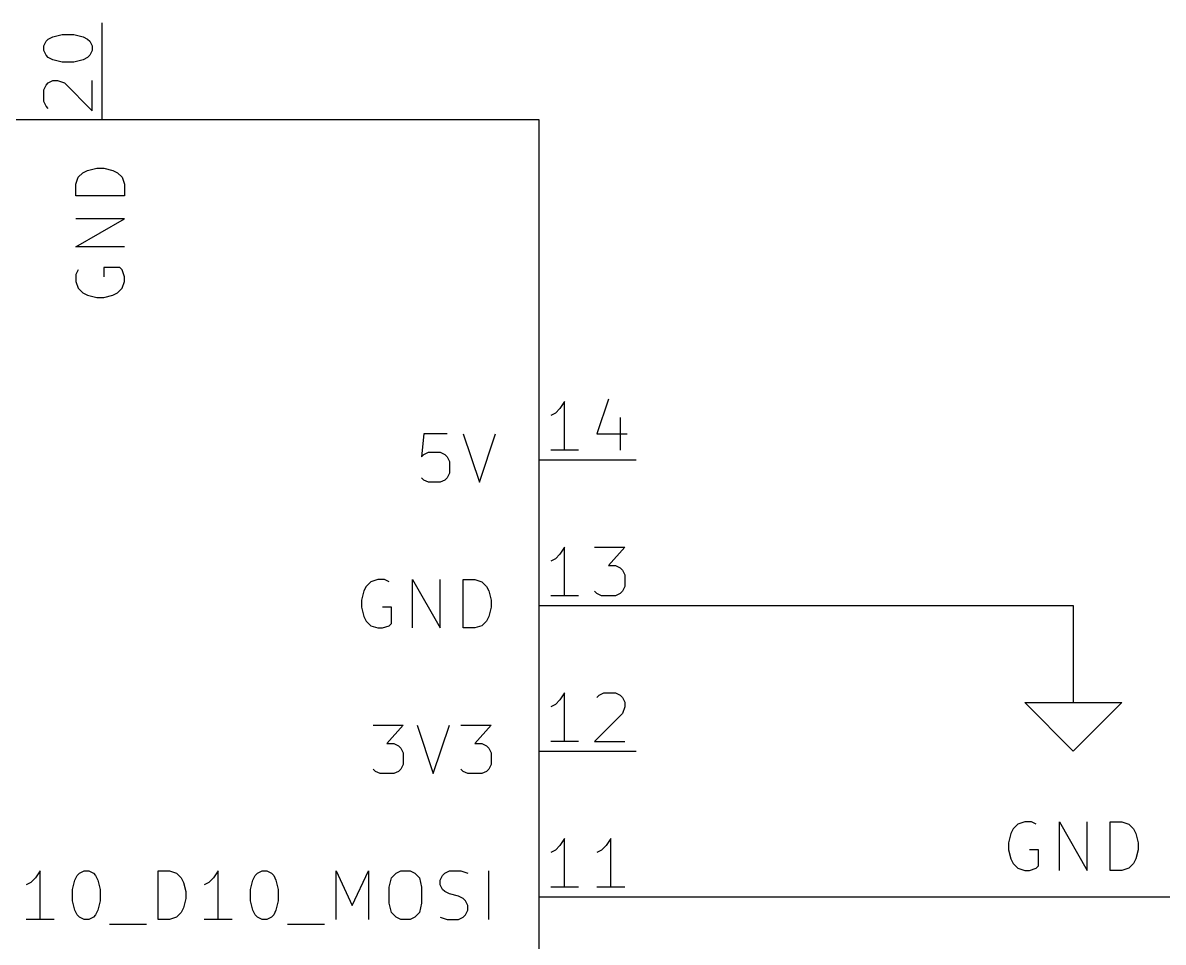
# Model space of a CAD drawing. Extents: x 0.4 to 11.3, y -7.9 to -0.4.
# Drawn here: x 5.768 to 6.943, y -3.947 to -3 of the extents above; entities that cross this region are included whole.
import ezdxf

# ---------------------------------------------------------------- set-up
doc = ezdxf.new("R2010")
doc.units = 0
doc.header["$MEASUREMENT"] = 0
for name, color, linetype in [('CYAN2', 4, 'CONTINUOUS'), ('GREEN2', 3, 'CONTINUOUS'), ('RED2', 1, 'CONTINUOUS')]:
    doc.layers.add(name, color=color, linetype=linetype)

msp = doc.modelspace()

# ---------------------------------------------------------------- linework, layer by layer
at = {"layer": 'CYAN2', "linetype": 'CONTINUOUS'}
for p, q in [((5.8255, -3.159), (5.8303, -3.1543)), ((5.8255, -3.159), (5.8303, -3.1543)), ((5.8303, -3.1543), (5.835, -3.1519)), ((5.8303, -3.1543), (5.835, -3.1519)), ((5.835, -3.1519), (5.8446, -3.1495)), ((5.835, -3.1519), (5.8446, -3.1495)), ((5.8446, -3.1495), (5.8517, -3.1495)), ((5.8446, -3.1495), (5.8517, -3.1495)), ((5.8517, -3.1495), (5.8612, -3.1519)), ((5.8517, -3.1495), (5.8612, -3.1519)), ((5.8612, -3.1519), (5.866, -3.1543)), ((5.8612, -3.1519), (5.866, -3.1543)), ((5.866, -3.1543), (5.8708, -3.159)), ((5.866, -3.1543), (5.8708, -3.159)), ((5.8231, -3.1662), (5.8255, -3.159)), ((5.8231, -3.1662), (5.8255, -3.159)), ((5.8231, -3.1781), (5.8231, -3.1662)), ((5.8231, -3.1781), (5.8231, -3.1662)), ((5.8708, -3.159), (5.8731, -3.1662)), ((5.8708, -3.159), (5.8731, -3.1662)), ((5.8731, -3.1662), (5.8731, -3.1781)), ((5.8731, -3.1662), (5.8731, -3.1781)), ((5.8731, -3.1781), (5.8231, -3.1781)), ((5.8731, -3.1781), (5.8231, -3.1781)), ((5.8231, -3.2305), (5.8731, -3.2019)), ((5.8731, -3.2019), (5.8231, -3.2019)), ((5.8231, -3.2305), (5.8731, -3.2019)), ((5.8731, -3.2019), (5.8231, -3.2019)), ((5.8731, -3.2305), (5.8231, -3.2305)), ((5.8731, -3.2305), (5.8231, -3.2305)), ((5.8684, -3.2519), (5.8517, -3.2519)), ((5.8517, -3.2519), (5.8517, -3.2614)), ((5.8684, -3.2519), (5.8517, -3.2519)), ((5.8517, -3.2519), (5.8517, -3.2614)), ((5.8708, -3.2543), (5.8684, -3.2519)), ((5.8708, -3.2543), (5.8684, -3.2519)), ((5.8255, -3.2543), (5.8231, -3.259)), ((5.8255, -3.2543), (5.8231, -3.259)), ((5.8231, -3.259), (5.8231, -3.2662)), ((5.8231, -3.259), (5.8231, -3.2662)), ((5.8731, -3.2614), (5.8708, -3.2543)), ((5.8731, -3.2614), (5.8708, -3.2543)), ((5.8731, -3.2662), (5.8731, -3.2614)), ((5.8731, -3.2662), (5.8731, -3.2614)), ((5.8231, -3.2662), (5.8255, -3.2733)), ((5.8231, -3.2662), (5.8255, -3.2733)), ((5.8255, -3.2733), (5.8303, -3.2781)), ((5.8255, -3.2733), (5.8303, -3.2781)), ((5.866, -3.2781), (5.8708, -3.2733)), ((5.866, -3.2781), (5.8708, -3.2733)), ((5.8708, -3.2733), (5.8731, -3.2662)), ((5.8708, -3.2733), (5.8731, -3.2662)), ((5.8303, -3.2781), (5.835, -3.2805)), ((5.8303, -3.2781), (5.835, -3.2805)), ((5.835, -3.2805), (5.8446, -3.2829)), ((5.835, -3.2805), (5.8446, -3.2829)), ((5.8446, -3.2829), (5.8517, -3.2829)), ((5.8446, -3.2829), (5.8517, -3.2829)), ((5.8517, -3.2829), (5.8612, -3.2805)), ((5.8517, -3.2829), (5.8612, -3.2805)), ((5.8612, -3.2805), (5.866, -3.2781)), ((5.8612, -3.2805), (5.866, -3.2781)), ((6.1814, -3.4231), (6.179, -3.4469)), ((6.1814, -3.4231), (6.179, -3.4469)), ((6.2052, -3.4231), (6.1814, -3.4231)), ((6.2052, -3.4231), (6.1814, -3.4231)), ((6.2219, -3.4231), (6.2386, -3.4731)), ((6.2219, -3.4231), (6.2386, -3.4731)), ((6.2386, -3.4731), (6.2552, -3.4231)), ((6.2386, -3.4731), (6.2552, -3.4231)), ((6.179, -3.4469), (6.1814, -3.4446)), ((6.179, -3.4469), (6.1814, -3.4446)), ((6.1814, -3.4446), (6.1862, -3.4422)), ((6.1814, -3.4446), (6.1862, -3.4422)), ((6.1862, -3.4422), (6.1981, -3.4422)), ((6.1862, -3.4422), (6.1981, -3.4422)), ((6.1981, -3.4422), (6.2029, -3.4446)), ((6.1981, -3.4422), (6.2029, -3.4446)), ((6.2029, -3.4446), (6.2052, -3.4469)), ((6.2029, -3.4446), (6.2052, -3.4469)), ((6.2052, -3.4469), (6.2076, -3.4517)), ((6.2052, -3.4469), (6.2076, -3.4517)), ((6.2076, -3.4517), (6.2076, -3.4636)), ((6.2076, -3.4517), (6.2076, -3.4636)), ((6.2076, -3.4636), (6.2052, -3.4684)), ((6.2076, -3.4636), (6.2052, -3.4684)), ((6.1814, -3.4708), (6.179, -3.4684)), ((6.1814, -3.4708), (6.179, -3.4684)), ((6.1862, -3.4731), (6.1814, -3.4708)), ((6.1862, -3.4731), (6.1814, -3.4708)), ((6.1981, -3.4731), (6.1862, -3.4731)), ((6.1981, -3.4731), (6.1862, -3.4731)), ((6.2029, -3.4708), (6.1981, -3.4731)), ((6.2029, -3.4708), (6.1981, -3.4731)), ((6.2052, -3.4684), (6.2029, -3.4708)), ((6.2052, -3.4684), (6.2029, -3.4708)), ((6.1219, -3.5803), (6.1195, -3.585)), ((6.1219, -3.5803), (6.1195, -3.585)), ((6.1267, -3.5755), (6.1219, -3.5803)), ((6.1267, -3.5755), (6.1219, -3.5803)), ((6.1338, -3.5731), (6.1267, -3.5755)), ((6.1338, -3.5731), (6.1267, -3.5755)), ((6.1409, -3.5731), (6.1338, -3.5731)), ((6.1409, -3.5731), (6.1338, -3.5731)), ((6.1457, -3.5755), (6.1409, -3.5731)), ((6.1457, -3.5755), (6.1409, -3.5731)), ((6.1695, -3.6231), (6.1695, -3.5731)), ((6.1695, -3.5731), (6.1981, -3.6231)), ((6.1695, -3.6231), (6.1695, -3.5731)), ((6.1695, -3.5731), (6.1981, -3.6231)), ((6.1981, -3.6231), (6.1981, -3.5731)), ((6.1981, -3.6231), (6.1981, -3.5731)), ((6.2219, -3.6231), (6.2219, -3.5731)), ((6.2219, -3.5731), (6.2338, -3.5731)), ((6.2219, -3.6231), (6.2219, -3.5731)), ((6.2219, -3.5731), (6.2338, -3.5731)), ((6.2338, -3.5731), (6.2409, -3.5755)), ((6.2338, -3.5731), (6.2409, -3.5755)), ((6.2409, -3.5755), (6.2457, -3.5803)), ((6.2409, -3.5755), (6.2457, -3.5803)), ((6.2457, -3.5803), (6.2481, -3.585)), ((6.2457, -3.5803), (6.2481, -3.585)), ((6.1195, -3.585), (6.1171, -3.5946)), ((6.1195, -3.585), (6.1171, -3.5946)), ((6.2481, -3.585), (6.2505, -3.5946)), ((6.2481, -3.585), (6.2505, -3.5946)), ((6.1171, -3.5946), (6.1171, -3.6017)), ((6.1171, -3.5946), (6.1171, -3.6017)), ((6.1171, -3.6017), (6.1195, -3.6112)), ((6.1171, -3.6017), (6.1195, -3.6112)), ((6.1481, -3.6017), (6.1386, -3.6017)), ((6.1481, -3.6017), (6.1386, -3.6017)), ((6.1481, -3.6184), (6.1481, -3.6017)), ((6.1481, -3.6184), (6.1481, -3.6017)), ((6.2505, -3.6017), (6.2481, -3.6112)), ((6.2505, -3.6017), (6.2481, -3.6112)), ((6.2505, -3.5946), (6.2505, -3.6017)), ((6.2505, -3.5946), (6.2505, -3.6017)), ((6.1195, -3.6112), (6.1219, -3.616)), ((6.1195, -3.6112), (6.1219, -3.616)), ((6.1219, -3.616), (6.1267, -3.6208)), ((6.1219, -3.616), (6.1267, -3.6208)), ((6.2457, -3.616), (6.2409, -3.6208)), ((6.2457, -3.616), (6.2409, -3.6208)), ((6.2481, -3.6112), (6.2457, -3.616)), ((6.2481, -3.6112), (6.2457, -3.616)), ((6.1267, -3.6208), (6.1338, -3.6231)), ((6.1267, -3.6208), (6.1338, -3.6231)), ((6.1338, -3.6231), (6.1386, -3.6231)), ((6.1338, -3.6231), (6.1386, -3.6231)), ((6.1386, -3.6231), (6.1457, -3.6208)), ((6.1386, -3.6231), (6.1457, -3.6208)), ((6.1457, -3.6208), (6.1481, -3.6184)), ((6.1457, -3.6208), (6.1481, -3.6184)), ((6.2338, -3.6231), (6.2219, -3.6231)), ((6.2338, -3.6231), (6.2219, -3.6231)), ((6.2409, -3.6208), (6.2338, -3.6231)), ((6.2409, -3.6208), (6.2338, -3.6231)), ((6.129, -3.7231), (6.16, -3.7231)), ((6.129, -3.7231), (6.16, -3.7231)), ((6.16, -3.7231), (6.1433, -3.7422)), ((6.16, -3.7231), (6.1433, -3.7422)), ((6.1743, -3.7231), (6.1909, -3.7731)), ((6.1743, -3.7231), (6.1909, -3.7731)), ((6.1909, -3.7731), (6.2076, -3.7231)), ((6.1909, -3.7731), (6.2076, -3.7231)), ((6.2195, -3.7231), (6.2505, -3.7231)), ((6.2195, -3.7231), (6.2505, -3.7231)), ((6.2505, -3.7231), (6.2338, -3.7422)), ((6.2505, -3.7231), (6.2338, -3.7422)), ((6.1433, -3.7422), (6.1505, -3.7422)), ((6.1433, -3.7422), (6.1505, -3.7422)), ((6.1505, -3.7422), (6.1552, -3.7446)), ((6.1505, -3.7422), (6.1552, -3.7446)), ((6.1552, -3.7446), (6.1576, -3.7469)), ((6.1552, -3.7446), (6.1576, -3.7469)), ((6.2338, -3.7422), (6.241, -3.7422)), ((6.2338, -3.7422), (6.241, -3.7422)), ((6.241, -3.7422), (6.2457, -3.7446)), ((6.241, -3.7422), (6.2457, -3.7446)), ((6.2457, -3.7446), (6.2481, -3.7469)), ((6.2457, -3.7446), (6.2481, -3.7469)), ((6.1576, -3.7469), (6.16, -3.7517)), ((6.1576, -3.7469), (6.16, -3.7517)), ((6.16, -3.7517), (6.16, -3.7636)), ((6.16, -3.7517), (6.16, -3.7636)), ((6.2481, -3.7469), (6.2505, -3.7517)), ((6.2481, -3.7469), (6.2505, -3.7517)), ((6.2505, -3.7517), (6.2505, -3.7636)), ((6.2505, -3.7517), (6.2505, -3.7636)), ((6.1314, -3.7708), (6.129, -3.7684)), ((6.1314, -3.7708), (6.129, -3.7684)), ((6.1576, -3.7684), (6.1552, -3.7708)), ((6.1576, -3.7684), (6.1552, -3.7708)), ((6.16, -3.7636), (6.1576, -3.7684)), ((6.16, -3.7636), (6.1576, -3.7684)), ((6.2219, -3.7708), (6.2195, -3.7684)), ((6.2219, -3.7708), (6.2195, -3.7684)), ((6.2481, -3.7684), (6.2457, -3.7708)), ((6.2481, -3.7684), (6.2457, -3.7708)), ((6.2505, -3.7636), (6.2481, -3.7684)), ((6.2505, -3.7636), (6.2481, -3.7684)), ((6.1362, -3.7731), (6.1314, -3.7708)), ((6.1362, -3.7731), (6.1314, -3.7708)), ((6.1505, -3.7731), (6.1362, -3.7731)), ((6.1505, -3.7731), (6.1362, -3.7731)), ((6.1552, -3.7708), (6.1505, -3.7731)), ((6.1552, -3.7708), (6.1505, -3.7731)), ((6.2267, -3.7731), (6.2219, -3.7708)), ((6.2267, -3.7731), (6.2219, -3.7708)), ((6.241, -3.7731), (6.2267, -3.7731)), ((6.241, -3.7731), (6.2267, -3.7731)), ((6.2457, -3.7708), (6.241, -3.7731)), ((6.2457, -3.7708), (6.241, -3.7731)), ((6.7929, -3.8252), (6.7881, -3.8299)), ((6.7929, -3.8252), (6.7881, -3.8299)), ((6.8, -3.8228), (6.7929, -3.8252)), ((6.8, -3.8228), (6.7929, -3.8252)), ((6.8071, -3.8228), (6.8, -3.8228)), ((6.8071, -3.8228), (6.8, -3.8228)), ((6.8119, -3.8252), (6.8071, -3.8228)), ((6.8119, -3.8252), (6.8071, -3.8228)), ((6.8357, -3.8728), (6.8357, -3.8228)), ((6.8357, -3.8228), (6.8643, -3.8728)), ((6.8357, -3.8728), (6.8357, -3.8228)), ((6.8357, -3.8228), (6.8643, -3.8728)), ((6.8643, -3.8728), (6.8643, -3.8228)), ((6.8643, -3.8728), (6.8643, -3.8228)), ((6.8881, -3.8728), (6.8881, -3.8228)), ((6.8881, -3.8228), (6.9, -3.8228)), ((6.8881, -3.8728), (6.8881, -3.8228)), ((6.8881, -3.8228), (6.9, -3.8228)), ((6.9, -3.8228), (6.9071, -3.8252)), ((6.9, -3.8228), (6.9071, -3.8252)), ((6.9071, -3.8252), (6.9119, -3.8299)), ((6.9071, -3.8252), (6.9119, -3.8299)), ((6.7857, -3.8347), (6.7833, -3.8442)), ((6.7857, -3.8347), (6.7833, -3.8442)), ((6.7881, -3.8299), (6.7857, -3.8347)), ((6.7881, -3.8299), (6.7857, -3.8347)), ((6.9119, -3.8299), (6.9143, -3.8347)), ((6.9119, -3.8299), (6.9143, -3.8347)), ((6.9143, -3.8347), (6.9167, -3.8442)), ((6.9143, -3.8347), (6.9167, -3.8442)), ((6.7833, -3.8442), (6.7833, -3.8514)), ((6.7833, -3.8442), (6.7833, -3.8514)), ((6.7833, -3.8514), (6.7857, -3.8609)), ((6.7833, -3.8514), (6.7857, -3.8609)), ((6.8143, -3.8514), (6.8048, -3.8514)), ((6.8143, -3.8514), (6.8048, -3.8514)), ((6.8143, -3.868), (6.8143, -3.8514)), ((6.8143, -3.868), (6.8143, -3.8514)), ((6.9167, -3.8514), (6.9143, -3.8609)), ((6.9167, -3.8514), (6.9143, -3.8609)), ((6.9167, -3.8442), (6.9167, -3.8514)), ((6.9167, -3.8442), (6.9167, -3.8514)), ((6.7857, -3.8609), (6.7881, -3.8657)), ((6.7857, -3.8609), (6.7881, -3.8657)), ((6.9143, -3.8609), (6.9119, -3.8657)), ((6.9143, -3.8609), (6.9119, -3.8657)), ((5.7862, -3.8731), (5.7814, -3.8803)), ((5.7862, -3.8731), (5.7814, -3.8803)), ((5.7862, -3.9231), (5.7862, -3.8731)), ((5.7862, -3.9231), (5.7862, -3.8731)), ((5.8267, -3.8755), (5.8314, -3.8731)), ((5.8267, -3.8755), (5.8314, -3.8731)), ((5.8314, -3.8731), (5.8362, -3.8731)), ((5.8314, -3.8731), (5.8362, -3.8731)), ((5.8362, -3.8731), (5.841, -3.8755)), ((5.8362, -3.8731), (5.841, -3.8755)), ((5.9076, -3.9231), (5.9076, -3.8731)), ((5.9076, -3.8731), (5.9195, -3.8731)), ((5.9076, -3.9231), (5.9076, -3.8731)), ((5.9076, -3.8731), (5.9195, -3.8731)), ((5.9195, -3.8731), (5.9267, -3.8755)), ((5.9195, -3.8731), (5.9267, -3.8755)), ((5.9695, -3.8731), (5.9648, -3.8803)), ((5.9695, -3.8731), (5.9648, -3.8803)), ((5.9695, -3.9231), (5.9695, -3.8731)), ((5.9695, -3.9231), (5.9695, -3.8731)), ((6.01, -3.8755), (6.0148, -3.8731)), ((6.01, -3.8755), (6.0148, -3.8731)), ((6.0148, -3.8731), (6.0195, -3.8731)), ((6.0148, -3.8731), (6.0195, -3.8731)), ((6.0195, -3.8731), (6.0243, -3.8755)), ((6.0195, -3.8731), (6.0243, -3.8755)), ((6.0909, -3.9231), (6.0909, -3.8731)), ((6.0909, -3.8731), (6.1076, -3.9088)), ((6.0909, -3.9231), (6.0909, -3.8731)), ((6.0909, -3.8731), (6.1076, -3.9088)), ((6.1076, -3.9088), (6.1243, -3.8731)), ((6.1076, -3.9088), (6.1243, -3.8731)), ((6.1243, -3.8731), (6.1243, -3.9231)), ((6.1243, -3.8731), (6.1243, -3.9231)), ((6.1529, -3.8755), (6.1576, -3.8731)), ((6.1529, -3.8755), (6.1576, -3.8731)), ((6.1576, -3.8731), (6.1671, -3.8731)), ((6.1576, -3.8731), (6.1671, -3.8731)), ((6.1671, -3.8731), (6.1719, -3.8755)), ((6.1671, -3.8731), (6.1719, -3.8755)), ((6.2029, -3.8755), (6.2076, -3.8731)), ((6.2029, -3.8755), (6.2076, -3.8731)), ((6.2076, -3.8731), (6.2195, -3.8731)), ((6.2076, -3.8731), (6.2195, -3.8731)), ((6.2195, -3.8731), (6.2267, -3.8755)), ((6.2195, -3.8731), (6.2267, -3.8755)), ((6.2481, -3.9231), (6.2481, -3.8731)), ((6.2481, -3.9231), (6.2481, -3.8731)), ((6.7881, -3.8657), (6.7929, -3.8704)), ((6.7881, -3.8657), (6.7929, -3.8704)), ((6.7929, -3.8704), (6.8, -3.8728)), ((6.7929, -3.8704), (6.8, -3.8728)), ((6.8, -3.8728), (6.8048, -3.8728)), ((6.8, -3.8728), (6.8048, -3.8728)), ((6.8048, -3.8728), (6.8119, -3.8704)), ((6.8048, -3.8728), (6.8119, -3.8704)), ((6.8119, -3.8704), (6.8143, -3.868)), ((6.8119, -3.8704), (6.8143, -3.868)), ((6.9, -3.8728), (6.8881, -3.8728)), ((6.9, -3.8728), (6.8881, -3.8728)), ((6.9071, -3.8704), (6.9, -3.8728)), ((6.9071, -3.8704), (6.9, -3.8728)), ((6.9119, -3.8657), (6.9071, -3.8704)), ((6.9119, -3.8657), (6.9071, -3.8704)), ((5.7767, -3.885), (5.7719, -3.8874)), ((5.7767, -3.885), (5.7719, -3.8874)), ((5.7814, -3.8803), (5.7767, -3.885)), ((5.7814, -3.8803), (5.7767, -3.885)), ((5.8195, -3.8922), (5.8219, -3.8827)), ((5.8195, -3.8922), (5.8219, -3.8827)), ((5.8219, -3.8827), (5.8243, -3.8779)), ((5.8219, -3.8827), (5.8243, -3.8779)), ((5.8243, -3.8779), (5.8267, -3.8755)), ((5.8243, -3.8779), (5.8267, -3.8755)), ((5.841, -3.8755), (5.8433, -3.8779)), ((5.841, -3.8755), (5.8433, -3.8779)), ((5.8433, -3.8779), (5.8457, -3.8827)), ((5.8433, -3.8779), (5.8457, -3.8827)), ((5.8457, -3.8827), (5.8481, -3.8922)), ((5.8457, -3.8827), (5.8481, -3.8922)), ((5.9267, -3.8755), (5.9314, -3.8803)), ((5.9267, -3.8755), (5.9314, -3.8803)), ((5.9314, -3.8803), (5.9338, -3.885)), ((5.9314, -3.8803), (5.9338, -3.885)), ((5.9338, -3.885), (5.9362, -3.8946)), ((5.9338, -3.885), (5.9362, -3.8946)), ((5.96, -3.885), (5.9552, -3.8874)), ((5.96, -3.885), (5.9552, -3.8874)), ((5.9648, -3.8803), (5.96, -3.885)), ((5.9648, -3.8803), (5.96, -3.885)), ((6.0029, -3.8922), (6.0052, -3.8827)), ((6.0029, -3.8922), (6.0052, -3.8827)), ((6.0052, -3.8827), (6.0076, -3.8779)), ((6.0052, -3.8827), (6.0076, -3.8779)), ((6.0076, -3.8779), (6.01, -3.8755)), ((6.0076, -3.8779), (6.01, -3.8755)), ((6.0243, -3.8755), (6.0267, -3.8779)), ((6.0243, -3.8755), (6.0267, -3.8779)), ((6.0267, -3.8779), (6.029, -3.8827)), ((6.0267, -3.8779), (6.029, -3.8827)), ((6.029, -3.8827), (6.0314, -3.8922)), ((6.029, -3.8827), (6.0314, -3.8922)), ((6.1457, -3.8898), (6.1481, -3.8803)), ((6.1457, -3.8898), (6.1481, -3.8803)), ((6.1481, -3.8803), (6.1529, -3.8755)), ((6.1481, -3.8803), (6.1529, -3.8755)), ((6.1719, -3.8755), (6.1767, -3.8803)), ((6.1719, -3.8755), (6.1767, -3.8803)), ((6.1767, -3.8803), (6.179, -3.8898)), ((6.1767, -3.8803), (6.179, -3.8898)), ((6.1981, -3.8827), (6.2005, -3.8779)), ((6.1981, -3.8827), (6.2005, -3.8779)), ((6.1981, -3.8874), (6.1981, -3.8827)), ((6.1981, -3.8874), (6.1981, -3.8827)), ((6.2005, -3.8779), (6.2029, -3.8755)), ((6.2005, -3.8779), (6.2029, -3.8755)), ((5.8195, -3.9041), (5.8195, -3.8922)), ((5.8195, -3.9041), (5.8195, -3.8922)), ((5.8481, -3.8922), (5.8481, -3.9041)), ((5.8481, -3.8922), (5.8481, -3.9041)), ((5.9362, -3.8946), (5.9362, -3.9017)), ((5.9362, -3.8946), (5.9362, -3.9017)), ((6.0029, -3.9041), (6.0029, -3.8922)), ((6.0029, -3.9041), (6.0029, -3.8922)), ((6.0314, -3.8922), (6.0314, -3.9041)), ((6.0314, -3.8922), (6.0314, -3.9041)), ((6.1457, -3.9065), (6.1457, -3.8898)), ((6.1457, -3.9065), (6.1457, -3.8898)), ((6.179, -3.8898), (6.179, -3.9065)), ((6.179, -3.8898), (6.179, -3.9065)), ((6.2005, -3.8922), (6.1981, -3.8874)), ((6.2005, -3.8922), (6.1981, -3.8874)), ((6.2029, -3.8946), (6.2005, -3.8922)), ((6.2029, -3.8946), (6.2005, -3.8922)), ((6.2076, -3.8969), (6.2029, -3.8946)), ((6.2076, -3.8969), (6.2029, -3.8946)), ((6.2171, -3.8993), (6.2076, -3.8969)), ((6.2171, -3.8993), (6.2076, -3.8969)), ((5.8219, -3.9136), (5.8195, -3.9041)), ((5.8219, -3.9136), (5.8195, -3.9041)), ((5.8481, -3.9041), (5.8457, -3.9136)), ((5.8481, -3.9041), (5.8457, -3.9136)), ((5.9362, -3.9017), (5.9338, -3.9112)), ((5.9362, -3.9017), (5.9338, -3.9112)), ((6.0052, -3.9136), (6.0029, -3.9041)), ((6.0052, -3.9136), (6.0029, -3.9041)), ((6.0314, -3.9041), (6.029, -3.9136)), ((6.0314, -3.9041), (6.029, -3.9136)), ((6.1481, -3.916), (6.1457, -3.9065)), ((6.1481, -3.916), (6.1457, -3.9065)), ((6.179, -3.9065), (6.1767, -3.916)), ((6.179, -3.9065), (6.1767, -3.916)), ((6.2219, -3.9017), (6.2171, -3.8993)), ((6.2219, -3.9017), (6.2171, -3.8993)), ((6.2243, -3.9041), (6.2219, -3.9017)), ((6.2243, -3.9041), (6.2219, -3.9017)), ((6.2267, -3.9088), (6.2243, -3.9041)), ((6.2267, -3.9088), (6.2243, -3.9041)), ((6.2267, -3.9136), (6.2267, -3.9088)), ((6.2267, -3.9136), (6.2267, -3.9088)), ((5.8243, -3.9184), (5.8219, -3.9136)), ((5.8243, -3.9184), (5.8219, -3.9136)), ((5.8267, -3.9208), (5.8243, -3.9184)), ((5.8267, -3.9208), (5.8243, -3.9184)), ((5.8314, -3.9231), (5.8267, -3.9208)), ((5.8314, -3.9231), (5.8267, -3.9208)), ((5.841, -3.9208), (5.8362, -3.9231)), ((5.841, -3.9208), (5.8362, -3.9231)), ((5.8433, -3.9184), (5.841, -3.9208)), ((5.8433, -3.9184), (5.841, -3.9208)), ((5.8457, -3.9136), (5.8433, -3.9184)), ((5.8457, -3.9136), (5.8433, -3.9184)), ((5.9267, -3.9208), (5.9195, -3.9231)), ((5.9267, -3.9208), (5.9195, -3.9231)), ((5.9314, -3.916), (5.9267, -3.9208)), ((5.9314, -3.916), (5.9267, -3.9208)), ((5.9338, -3.9112), (5.9314, -3.916)), ((5.9338, -3.9112), (5.9314, -3.916)), ((6.0076, -3.9184), (6.0052, -3.9136)), ((6.0076, -3.9184), (6.0052, -3.9136)), ((6.01, -3.9208), (6.0076, -3.9184)), ((6.01, -3.9208), (6.0076, -3.9184)), ((6.0148, -3.9231), (6.01, -3.9208)), ((6.0148, -3.9231), (6.01, -3.9208)), ((6.0243, -3.9208), (6.0195, -3.9231)), ((6.0243, -3.9208), (6.0195, -3.9231)), ((6.0267, -3.9184), (6.0243, -3.9208)), ((6.0267, -3.9184), (6.0243, -3.9208)), ((6.029, -3.9136), (6.0267, -3.9184)), ((6.029, -3.9136), (6.0267, -3.9184)), ((6.1529, -3.9208), (6.1481, -3.916)), ((6.1529, -3.9208), (6.1481, -3.916)), ((6.1576, -3.9231), (6.1529, -3.9208)), ((6.1576, -3.9231), (6.1529, -3.9208)), ((6.1719, -3.9208), (6.1671, -3.9231)), ((6.1719, -3.9208), (6.1671, -3.9231)), ((6.1767, -3.916), (6.1719, -3.9208)), ((6.1767, -3.916), (6.1719, -3.9208)), ((6.1981, -3.9208), (6.2052, -3.9231)), ((6.1981, -3.9208), (6.2052, -3.9231)), ((6.2171, -3.9231), (6.2219, -3.9208)), ((6.2171, -3.9231), (6.2219, -3.9208)), ((6.2219, -3.9208), (6.2243, -3.9184)), ((6.2219, -3.9208), (6.2243, -3.9184)), ((6.2243, -3.9184), (6.2267, -3.9136)), ((6.2243, -3.9184), (6.2267, -3.9136)), ((5.8005, -3.9231), (5.7719, -3.9231)), ((5.8005, -3.9231), (5.7719, -3.9231)), ((5.8362, -3.9231), (5.8314, -3.9231)), ((5.8362, -3.9231), (5.8314, -3.9231)), ((5.8576, -3.9279), (5.8957, -3.9279)), ((5.8576, -3.9279), (5.8957, -3.9279)), ((5.9195, -3.9231), (5.9076, -3.9231)), ((5.9195, -3.9231), (5.9076, -3.9231)), ((5.9838, -3.9231), (5.9552, -3.9231)), ((5.9838, -3.9231), (5.9552, -3.9231)), ((6.0195, -3.9231), (6.0148, -3.9231)), ((6.0195, -3.9231), (6.0148, -3.9231)), ((6.041, -3.9279), (6.079, -3.9279)), ((6.041, -3.9279), (6.079, -3.9279)), ((6.1671, -3.9231), (6.1576, -3.9231)), ((6.1671, -3.9231), (6.1576, -3.9231)), ((6.2052, -3.9231), (6.2171, -3.9231)), ((6.2052, -3.9231), (6.2171, -3.9231))]:
    msp.add_line(p, q, dxfattribs=at)
at = {"layer": 'GREEN2', "linetype": 'CONTINUOUS'}
for p, q in [((6.4, -3.6), (6.85, -3.6)), ((6.85, -3.6), (6.85, -3.65)), ((6.4, -3.9), (7.25, -3.9))]:
    msp.add_line(p, q, dxfattribs=at)
at = {"layer": 'RED2', "linetype": 'CONTINUOUS'}
for p, q in [((5.85, -3.1), (5.85, -3)), ((5.85, -3.1), (5.85, -3)), ((5.7923, -3.019), (5.7946, -3.0167)), ((5.7923, -3.019), (5.7946, -3.0167)), ((5.7946, -3.0167), (5.7994, -3.0143)), ((5.7946, -3.0167), (5.7994, -3.0143)), ((5.7994, -3.0143), (5.8089, -3.0119)), ((5.7994, -3.0143), (5.8089, -3.0119)), ((5.8089, -3.0119), (5.8208, -3.0119)), ((5.8089, -3.0119), (5.8208, -3.0119)), ((5.8208, -3.0119), (5.8304, -3.0143)), ((5.8208, -3.0119), (5.8304, -3.0143)), ((5.8304, -3.0143), (5.8351, -3.0167)), ((5.8304, -3.0143), (5.8351, -3.0167)), ((5.8351, -3.0167), (5.8375, -3.019)), ((5.8351, -3.0167), (5.8375, -3.019)), ((5.7899, -3.0238), (5.7923, -3.019)), ((5.7899, -3.0238), (5.7923, -3.019)), ((5.7899, -3.0286), (5.7899, -3.0238)), ((5.7899, -3.0286), (5.7899, -3.0238)), ((5.7923, -3.0333), (5.7899, -3.0286)), ((5.7923, -3.0333), (5.7899, -3.0286)), ((5.8375, -3.019), (5.8399, -3.0238)), ((5.8375, -3.019), (5.8399, -3.0238)), ((5.8399, -3.0286), (5.8375, -3.0333)), ((5.8399, -3.0286), (5.8375, -3.0333)), ((5.8399, -3.0238), (5.8399, -3.0286)), ((5.8399, -3.0238), (5.8399, -3.0286)), ((5.7946, -3.0357), (5.7923, -3.0333)), ((5.7946, -3.0357), (5.7923, -3.0333)), ((5.7994, -3.0381), (5.7946, -3.0357)), ((5.7994, -3.0381), (5.7946, -3.0357)), ((5.8089, -3.0405), (5.7994, -3.0381)), ((5.8089, -3.0405), (5.7994, -3.0381)), ((5.8208, -3.0405), (5.8089, -3.0405)), ((5.8208, -3.0405), (5.8089, -3.0405)), ((5.8304, -3.0381), (5.8208, -3.0405)), ((5.8304, -3.0381), (5.8208, -3.0405)), ((5.8351, -3.0357), (5.8304, -3.0381)), ((5.8351, -3.0357), (5.8304, -3.0381)), ((5.8375, -3.0333), (5.8351, -3.0357)), ((5.8375, -3.0333), (5.8351, -3.0357)), ((5.7899, -3.069), (5.7923, -3.0643)), ((5.7899, -3.069), (5.7923, -3.0643)), ((5.7923, -3.0643), (5.7946, -3.0619)), ((5.7923, -3.0643), (5.7946, -3.0619)), ((5.7946, -3.0619), (5.7994, -3.0595)), ((5.7946, -3.0619), (5.7994, -3.0595)), ((5.7994, -3.0595), (5.8042, -3.0595)), ((5.7994, -3.0595), (5.8042, -3.0595)), ((5.8042, -3.0595), (5.8113, -3.0619)), ((5.8042, -3.0595), (5.8113, -3.0619)), ((5.8113, -3.0619), (5.8399, -3.0905)), ((5.8113, -3.0619), (5.8399, -3.0905)), ((5.8399, -3.0905), (5.8399, -3.0595)), ((5.8399, -3.0905), (5.8399, -3.0595)), ((5.7899, -3.0809), (5.7899, -3.069)), ((5.7899, -3.0809), (5.7899, -3.069)), ((5.7923, -3.0857), (5.7899, -3.0809)), ((5.7923, -3.0857), (5.7899, -3.0809)), ((5.7946, -3.0881), (5.7923, -3.0857)), ((5.7946, -3.0881), (5.7923, -3.0857)), ((6.3, -3.1), (4.85, -3.1)), ((6.3, -4.65), (6.3, -3.1)), ((6.3262, -3.3899), (6.3214, -3.397)), ((6.3262, -3.3899), (6.3214, -3.397)), ((6.3262, -3.4399), (6.3262, -3.3899)), ((6.3262, -3.4399), (6.3262, -3.3899)), ((6.3714, -3.3875), (6.3595, -3.4232)), ((6.3714, -3.3875), (6.3595, -3.4232)), ((6.3167, -3.4018), (6.3119, -3.4042)), ((6.3167, -3.4018), (6.3119, -3.4042)), ((6.3214, -3.397), (6.3167, -3.4018)), ((6.3214, -3.397), (6.3167, -3.4018)), ((6.3833, -3.4065), (6.3833, -3.4399)), ((6.3833, -3.4065), (6.3833, -3.4399)), ((6.3595, -3.4232), (6.3905, -3.4232)), ((6.3595, -3.4232), (6.3905, -3.4232)), ((6.3405, -3.4399), (6.3119, -3.4399)), ((6.3405, -3.4399), (6.3119, -3.4399)), ((6.3, -3.45), (6.4, -3.45)), ((6.3, -3.45), (6.4, -3.45)), ((6.3262, -3.5399), (6.3214, -3.547)), ((6.3262, -3.5399), (6.3214, -3.547)), ((6.3262, -3.5899), (6.3262, -3.5399)), ((6.3262, -3.5899), (6.3262, -3.5399)), ((6.3571, -3.5399), (6.3881, -3.5399)), ((6.3571, -3.5399), (6.3881, -3.5399)), ((6.3881, -3.5399), (6.3714, -3.5589)), ((6.3881, -3.5399), (6.3714, -3.5589)), ((6.3167, -3.5518), (6.3119, -3.5542)), ((6.3167, -3.5518), (6.3119, -3.5542)), ((6.3214, -3.547), (6.3167, -3.5518)), ((6.3214, -3.547), (6.3167, -3.5518)), ((6.3714, -3.5589), (6.3786, -3.5589)), ((6.3714, -3.5589), (6.3786, -3.5589)), ((6.3786, -3.5589), (6.3833, -3.5613)), ((6.3786, -3.5589), (6.3833, -3.5613)), ((6.3833, -3.5613), (6.3857, -3.5637)), ((6.3833, -3.5613), (6.3857, -3.5637)), ((6.3857, -3.5637), (6.3881, -3.5684)), ((6.3857, -3.5637), (6.3881, -3.5684)), ((6.3881, -3.5684), (6.3881, -3.5804)), ((6.3881, -3.5684), (6.3881, -3.5804)), ((6.3881, -3.5804), (6.3857, -3.5851)), ((6.3881, -3.5804), (6.3857, -3.5851)), ((6.3405, -3.5899), (6.3119, -3.5899)), ((6.3405, -3.5899), (6.3119, -3.5899)), ((6.3595, -3.5875), (6.3571, -3.5851)), ((6.3595, -3.5875), (6.3571, -3.5851)), ((6.3643, -3.5899), (6.3595, -3.5875)), ((6.3643, -3.5899), (6.3595, -3.5875)), ((6.3786, -3.5899), (6.3643, -3.5899)), ((6.3786, -3.5899), (6.3643, -3.5899)), ((6.3833, -3.5875), (6.3786, -3.5899)), ((6.3833, -3.5875), (6.3786, -3.5899)), ((6.3857, -3.5851), (6.3833, -3.5875)), ((6.3857, -3.5851), (6.3833, -3.5875)), ((6.3, -3.6), (6.4, -3.6)), ((6.3, -3.6), (6.4, -3.6)), ((6.85, -3.65), (6.85, -3.7)), ((6.3214, -3.697), (6.3167, -3.7018)), ((6.3214, -3.697), (6.3167, -3.7018)), ((6.3262, -3.6899), (6.3214, -3.697)), ((6.3262, -3.6899), (6.3214, -3.697)), ((6.3262, -3.7399), (6.3262, -3.6899)), ((6.3262, -3.7399), (6.3262, -3.6899)), ((6.3595, -3.6946), (6.3619, -3.6923)), ((6.3595, -3.6946), (6.3619, -3.6923)), ((6.3619, -3.6923), (6.3667, -3.6899)), ((6.3619, -3.6923), (6.3667, -3.6899)), ((6.3667, -3.6899), (6.3786, -3.6899)), ((6.3667, -3.6899), (6.3786, -3.6899)), ((6.3786, -3.6899), (6.3833, -3.6923)), ((6.3786, -3.6899), (6.3833, -3.6923)), ((6.3833, -3.6923), (6.3857, -3.6946)), ((6.3833, -3.6923), (6.3857, -3.6946)), ((6.3857, -3.6946), (6.3881, -3.6994)), ((6.3857, -3.6946), (6.3881, -3.6994)), ((6.3167, -3.7018), (6.3119, -3.7042)), ((6.3167, -3.7018), (6.3119, -3.7042)), ((6.3881, -3.7042), (6.3857, -3.7113)), ((6.3881, -3.7042), (6.3857, -3.7113)), ((6.3881, -3.6994), (6.3881, -3.7042)), ((6.3881, -3.6994), (6.3881, -3.7042)), ((6.85, -3.75), (6.8, -3.7)), ((6.8, -3.7), (6.85, -3.7)), ((6.85, -3.7), (6.9, -3.7)), ((6.9, -3.7), (6.85, -3.75)), ((6.3857, -3.7113), (6.3571, -3.7399)), ((6.3857, -3.7113), (6.3571, -3.7399)), ((6.3405, -3.7399), (6.3119, -3.7399)), ((6.3405, -3.7399), (6.3119, -3.7399)), ((6.3571, -3.7399), (6.3881, -3.7399)), ((6.3571, -3.7399), (6.3881, -3.7399)), ((6.3, -3.75), (6.4, -3.75)), ((6.3, -3.75), (6.4, -3.75)), ((6.3262, -3.8399), (6.3214, -3.847)), ((6.3262, -3.8399), (6.3214, -3.847)), ((6.3262, -3.8899), (6.3262, -3.8399)), ((6.3262, -3.8899), (6.3262, -3.8399)), ((6.3738, -3.8399), (6.369, -3.847)), ((6.3738, -3.8399), (6.369, -3.847)), ((6.3738, -3.8899), (6.3738, -3.8399)), ((6.3738, -3.8899), (6.3738, -3.8399)), ((6.3214, -3.847), (6.3167, -3.8518)), ((6.3214, -3.847), (6.3167, -3.8518)), ((6.369, -3.847), (6.3643, -3.8518)), ((6.369, -3.847), (6.3643, -3.8518)), ((6.3167, -3.8518), (6.3119, -3.8542)), ((6.3167, -3.8518), (6.3119, -3.8542)), ((6.3643, -3.8518), (6.3595, -3.8542)), ((6.3643, -3.8518), (6.3595, -3.8542)), ((6.3405, -3.8899), (6.3119, -3.8899)), ((6.3405, -3.8899), (6.3119, -3.8899)), ((6.3881, -3.8899), (6.3595, -3.8899)), ((6.3881, -3.8899), (6.3595, -3.8899)), ((6.3, -3.9), (6.4, -3.9)), ((6.3, -3.9), (6.4, -3.9))]:
    msp.add_line(p, q, dxfattribs=at)

doc.saveas('drawing.dxf')
